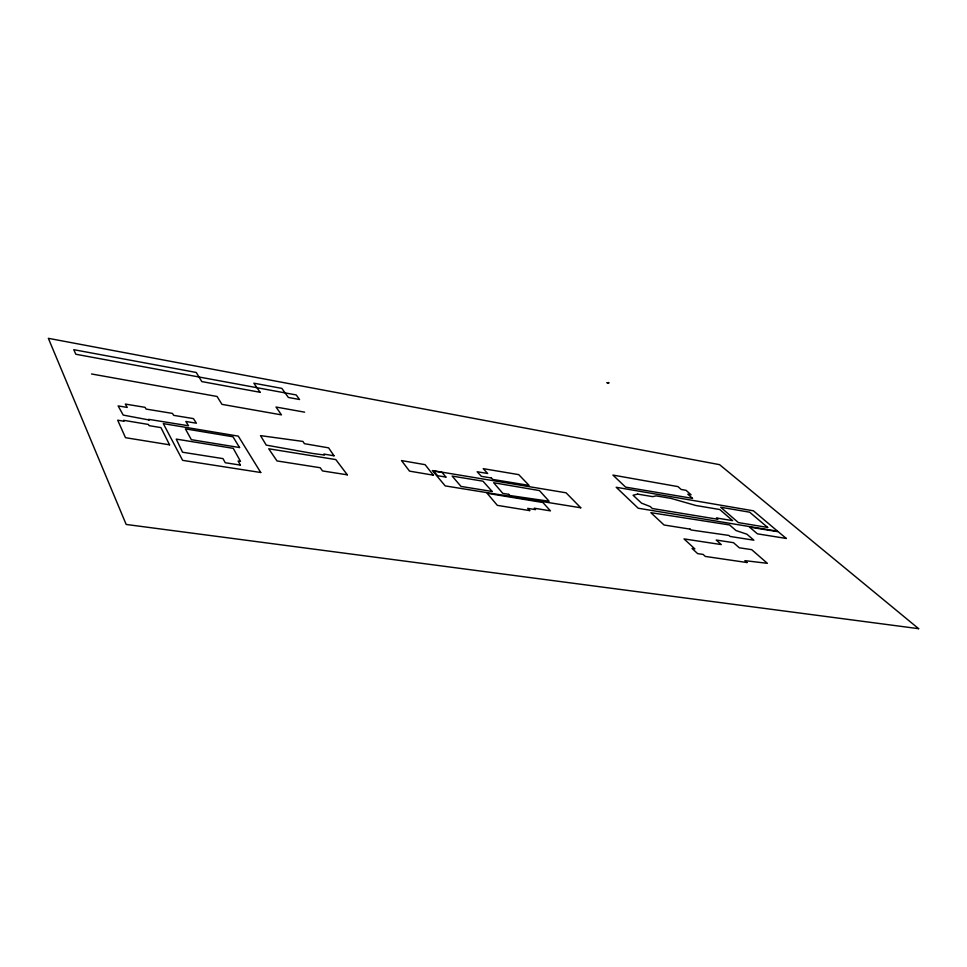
<?xml version="1.0" encoding="UTF-8"?>
<svg xmlns="http://www.w3.org/2000/svg" width="967" height="967" viewBox="0 0 967 967"><rect width="100%" height="100%" fill="white"/><g stroke="black" fill="none" stroke-linecap="round" stroke-linejoin="round"><path stroke-width="1.45" d="M91.551 373.975L217.055 396.47L221.951 404.351L281.457 414.867L276.018 407.034L304.617 412.16M608.448 382.509L609.029 382.872L608.207 382.606M607.349 382.763L608.461 383.186L606.889 382.714M637.688 494.113L633.059 495.225L641.556 503.154L650.211 506.539L652.326 508.521L717.925 519.279L716.474 517.986L732.635 520.645L719.774 509.524L695.865 505.499L671.146 498.416L656.097 495.866L652.773 496.651L637.688 494.113M918.65 628.683L126.169 524.452L48.35 338.317L719.569 464.656L918.65 628.683M747.056 562.54L705.318 556.436L703.142 554.429L697.642 553.62L692.07 548.47L694.862 548.893L684.02 538.909L721.285 544.578L716.184 540.033L733.482 542.68L739.308 547.793L751.685 549.667L767.363 563.314L744.904 560.655L747.056 562.54M347.322 474.821L322.531 470.941L320.186 467.726L276.985 460.933L268.741 448.785L335.815 459.579L347.322 474.821M240.396 465.103L225.238 462.734L223.002 458.624L182.545 452.23L176.236 439.091L233.265 448.362L240.505 461.368L238.124 460.993L240.396 465.103M260.739 472.512L182.63 460.352L163.314 423.619L238.293 436.129L260.739 472.512M690.087 529.118L664.063 525.008L650.851 512.667L729.577 524.948L736.02 530.545L746.935 534.219L753.873 540.202L730.012 536.431L728.888 535.428L691.018 529.976L690.087 529.118M149.015 419.956L123.22 415.085L118.131 405.922L127.233 407.421L125.335 404.073L145.074 407.337L146.077 409.077L172.44 413.405L173.685 415.363L193.412 418.602L196.41 423.195L185.821 421.491L188.529 425.77L148.652 419.352L149.015 419.956M786.304 538.462L757.403 533.832L749.522 527.1L778.266 531.765L786.304 538.462M580.768 507.772L445.207 485.905L432.37 470.578L566.07 492.795L580.768 507.772M169.563 444.82L125.492 437.688L117.684 420.186L124.102 421.249L123.691 420.319L148.459 424.465L149.051 425.637L160.957 427.619L169.563 444.82M529.698 510.6L497.352 505.366L487.138 493.291L542.898 502.514L550.465 510.866L534.28 508.219L535.513 509.633L527.716 508.364L529.698 510.6M239.55 447.54L191.357 439.683L185.386 428.865L232.999 436.782L239.55 447.54M492.13 491.466L461.017 486.425L452.157 476.09L482.98 481.179L492.13 491.466M491.381 477.988L481.336 476.332L477.154 471.739L487.682 473.492L483.222 468.657L518.735 474.628L529.07 485.41L492.687 479.414L491.381 477.988M777.589 531.197L638.208 508.231L616.197 487.271L753.402 510.818L777.589 531.197M445.908 477.082L437.592 475.716L433.627 470.989L442.1 472.452L445.908 477.082M767.677 527.45L738.365 522.591L720.669 507.24L749.667 512.196L767.677 527.45M508.727 494.355L502.792 493.375L493.678 482.738L539.441 490.571L549.111 501.244L509.73 495.515L508.727 494.355M334.002 455.783L323.921 454.079L324.574 455.058L313.151 453.523L266.239 445.122L260.522 435.633L302.937 441.435L304.4 443.672L328.599 447.854L334.002 455.783M433.361 475.172L409.537 471.134L401.51 460.582L425.093 464.668L433.361 475.172M692.505 498.368L625.613 487.138L612.921 475.075L677.988 486.619L681.179 489.471L686.074 490.329L691.079 494.79L687.815 494.21L692.505 498.368M260.099 392.276L201.813 381.59L196.228 372.464L73.77 349.679L75.825 354.248L296.204 394.947L299.552 399.504L288.384 397.461L281.856 388.396L253.862 383.198L260.099 392.276"/></g></svg>
